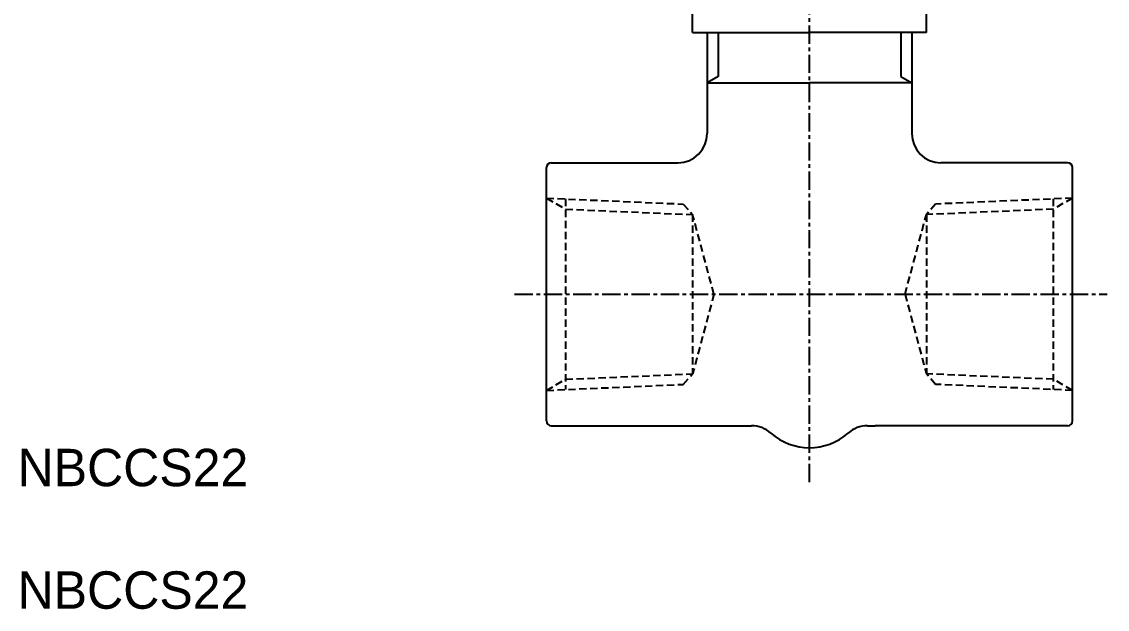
# Model space of a CAD drawing. Extents: x -13.7 to 60.6, y 117.1 to 194.6.
# Drawn here: x -13.7 to 60.6, y 117.1 to 157.3 of the extents above; entities that cross this region are included whole.
import ezdxf

# ---------------------------------------------------------------- set-up
doc = ezdxf.new("R2010")
doc.units = 0
doc.linetypes.add('CENTER', pattern=[2, 1.25, -0.25, 0.25, -0.25])
doc.linetypes.add('DASHED', pattern=[0.75, 0.5, -0.25])
doc.layers.get('0').update_dxf_attribs({"linetype": 'CONTINUOUS'})
doc.layers.add('CENTER', color=1, linetype='CENTER')

msp = doc.modelspace()

# ---------------------------------------------------------------- linework, layer by layer
at = {"color": 7, "linetype": 'CONTINUOUS'}
for p, q in [((32.179, 156.593), (32.179, 158.093)), ((48.179, 156.593), (48.179, 158.093)), ((32.179, 156.593), (40.179, 156.593)), ((33.179, 156.593), (33.179, 149.69)), ((48.179, 156.593), (40.179, 156.593)), ((47.179, 156.593), (47.179, 149.69)), ((33.179, 153.16), (40.179, 153.16)), ((47.179, 153.16), (40.179, 153.16)), ((22.179, 130.023), (22.179, 147.357)), ((22.512, 147.69), (31.179, 147.69)), ((57.846, 147.69), (49.179, 147.69)), ((58.179, 130.023), (58.179, 147.357)), ((22.512, 129.69), (35.679, 129.69)), ((35.179, 129.69), (35.679, 129.69)), ((35.429, 129.69), (36.21, 129.69)), ((44.148, 129.69), (44.679, 129.69)), ((57.846, 129.69), (44.679, 129.69))]:
    msp.add_line(p, q, dxfattribs=at)
at = {"color": 3, "linetype": 'CONTINUOUS'}
for p, q in [((33.929, 156.593), (33.929, 153.593)), ((46.429, 156.593), (46.429, 153.593)), ((33.929, 153.593), (33.179, 153.16)), ((46.429, 153.593), (47.179, 153.16))]:
    msp.add_line(p, q, dxfattribs=at)
at = {"color": 3, "linetype": 'DASHED'}
for p, q in [((22.179, 145.268), (23.492, 144.51)), ((22.179, 145.268), (31.546, 144.861)), ((23.492, 145.211), (23.492, 132.169)), ((58.179, 145.268), (48.812, 144.861)), ((58.179, 145.268), (56.866, 144.51)), ((56.866, 145.211), (56.866, 132.169)), ((23.492, 144.51), (32.179, 144.14)), ((31.546, 144.861), (32.179, 144.14)), ((32.179, 144.14), (32.179, 133.24)), ((33.639, 138.69), (32.179, 144.14)), ((46.719, 138.69), (48.179, 144.14)), ((48.812, 144.861), (48.179, 144.14)), ((56.866, 144.51), (48.179, 144.14)), ((48.179, 144.14), (48.179, 133.24)), ((33.639, 138.69), (32.179, 133.24)), ((46.719, 138.69), (48.179, 133.24)), ((23.492, 132.869), (32.179, 133.24)), ((31.546, 132.519), (32.179, 133.24)), ((56.866, 132.869), (48.179, 133.24)), ((48.812, 132.519), (48.179, 133.24)), ((22.179, 132.111), (23.492, 132.869)), ((22.179, 132.111), (31.546, 132.519)), ((58.179, 132.111), (48.812, 132.519)), ((58.179, 132.111), (56.866, 132.869))]:
    msp.add_line(p, q, dxfattribs=at)
at = {"color": 7, "linetype": 'CONTINUOUS'}
for centre, radius, start, end in [((31.179, 149.69), 2, 270, 360), ((49.179, 149.69), 2, 180, 270), ((22.512, 147.357), 0.333, 90, 180), ((57.846, 147.357), 0.333, 0, 90), ((22.512, 130.023), 0.333, 180, 270), ((57.846, 130.023), 0.333, 270, 0), ((36.21, 127.69), 2, 48.59038, 90), ((44.148, 127.69), 2, 90, 131.40962), ((40.179, 132.19), 4, 228.59038, 311.40962)]:
    msp.add_arc(centre, radius, start, end, dxfattribs=at)
at = {"layer": 'CENTER', "color": 1, "linetype": 'CENTER'}
for p, q in [((40.179, 125.832), (40.179, 194.602)), ((20, 138.69), (60.56, 138.69))]:
    msp.add_line(p, q, dxfattribs=at)

# ---------------------------------------------------------------- texts
at = {"color": 7, "linetype": 'CONTINUOUS'}
for p in [(-14.015, 125.552), (-14.015, 117.167)]:
    msp.add_text('NBCCS22', height=2.5597, dxfattribs=at).set_placement(p)

doc.saveas('drawing.dxf')
